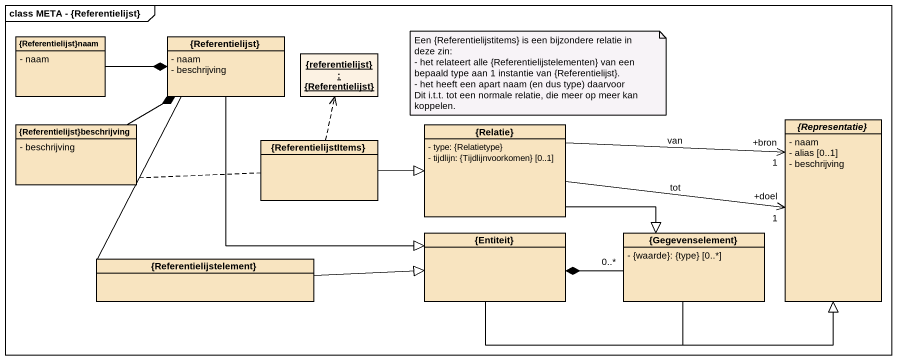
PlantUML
@startuml
mainframe class META - {Referentielijst}
hide circle
hide empty members
skinparam classAttributeIconSize 0
class "{Referentielijst}naam" as Referentielijst_naam #F8E4C0 {
  - naam
}
class "{Referentielijst}" as Referentielijst #F8E4C0 {
  - naam
  - beschrijving
}
object "{referentielijst} : {Referentielijst}" as referentielijst
class "{Referentielijst}beschrijving" as Referentielijst_beschrijving #F8E4C0 {
  - beschrijving
}
class "{Relatie}" as Relatie #F8E4C0 {
  - type: {Relatietype}
  - tijdlijn: {Tijdlijnvoorkomen} [0..1]
}
abstract class "{Representatie}" as Representatie #F8E4C0 {
  - naam
  - alias [0..1]
  - beschrijving
}
class "{ReferentielijstItems}" as ReferentielijstItems #F8E4C0
class "{Entiteit}" as Entiteit #F8E4C0
class "{Gegevenselement}" as Gegevenselement #F8E4C0 {
  - {waarde}: {type} [0..*]
}
class "{Referentielijstelement}" as Referentielijstelement #F8E4C0
Referentielijst_naam -right-* Referentielijst
Referentielijst --|> Entiteit
Referentielijst -- Referentielijstelement
(Referentielijst, Referentielijstelement) .. ReferentielijstItems
Referentielijst_beschrijving -right-* Referentielijst
Relatie -right-> "+bron\n1" Representatie : van
Relatie -right-> "+doel\n1" Representatie : tot
Relatie -right-|> Gegevenselement
ReferentielijstItems .up.> referentielijst
ReferentielijstItems -right-|> Relatie
Entiteit -right-|> Representatie
Gegevenselement -right-|> Representatie
Gegevenselement "0..*" -left-* Entiteit
Referentielijstelement -right-|> Entiteit
note as N1
  Een {Referentielijstitems} is een bijzondere relatie in deze zin:
  - het relateert alle {Referentielijstelementen} van een bepaald type aan 1 instantie van {Referentielijst}.
  - het heeft een apart naam (en dus type) daarvoor
  Dit i.t.t. tot een normale relatie, die meer op meer kan koppelen.
end note
@enduml
